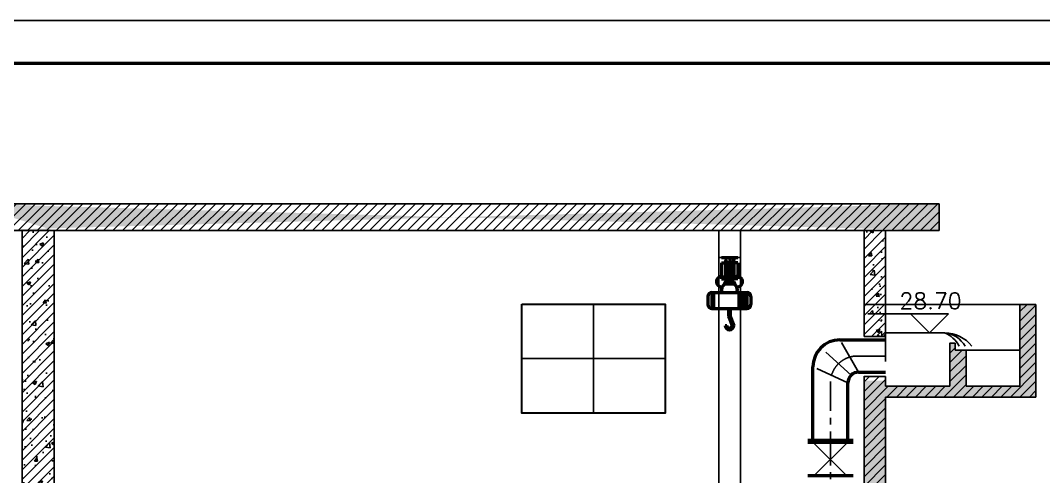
# Model space of a CAD drawing. Header units: millimetres. Extents: x 738100 to 1284508, y 138373 to 260796.
# Drawn here: x 983817 to 1002856, y 215552 to 224042 of the extents above; entities that cross this region are included whole.
import ezdxf

# ---------------------------------------------------------------- set-up
doc = ezdxf.new("R2010")
doc.units = ezdxf.units.MM
doc.linetypes.add('CENTER', pattern=[50.8, 31.75, -6.35, 6.35, -6.35])
for name, color, linetype in [('5', 7, 'Continuous'), ('TK', 7, 'Continuous'), ('图框', 7, 'Continuous'), ('填充', 7, 'Continuous'), ('墙体', 7, 'Continuous'), ('标注', 7, 'Continuous'), ('水面', 7, 'Continuous'), ('轴线', 6, 'CENTER')]:
    doc.layers.add(name, color=color, linetype=linetype)
doc.layers.add('管线', color=3, linetype='Continuous', lineweight=50)
doc.layers.add('设备', color=6, linetype='Continuous', lineweight=50)
doc.styles.get("Standard").update_dxf_attribs({"font": 'txt', "bigfont": 'gbcbig.shx'})
pattern_1 = [(50, (944813.14, 244100.3), (717.26, -62.752), [75, -825]), (355, (944813.1, 244100.3), (-138.751, 752.192), [60, -660]), (100.4514, (944872.9, 244095.05), (578.5094, 689.4395), [63.74, -701.142]), (46.1842, (944813.1, 244300.3), (1067.241, -165.519), [112.5, -1237.5]), (96.6356, (944902.1, 244286.5), (934.663, 974.118), [95.61, -1051.713]), (351.1842, (944813.1, 244300.3), (934.662, 974.119), [90, -990]), (21, (944913.14, 244250.3), (596.907, -402.619), [75, -825]), (326, (944913.1, 244250.3), (243.315, 725.15), [60, -660]), (71.4514, (944962.9, 244216.7), (840.2226, 322.5305), [63.74, -701.142]), (37.5, (944813.14, 244100.28), (12.1599, 332.8939), [0, -652, 0, -670, 0, -662.5]), (7.5, (944813.14, 244100.28), (263.0695, 394.4117), [0, -382, 0, -637, 0, -252.5]), (327.5, (944590.14, 244100.28), (533.8224, -22.5549), [0, -250, 0, -780, 0, -1035]), (317.5, (944490.14, 244100.3), (583.1862, 100.105), [0, -325, 0, -518, 0, -735])]
pattern_2 = [(45, (944813.14, 248877.04), (-88.38835, 88.38835), [])]
pattern_3 = [(50, (944813.14, 248877.04), (717.26, -62.752), [75, -825]), (355, (944813.1, 248877.04), (-138.751, 752.192), [60, -660]), (100.4514, (944872.9, 248871.8), (578.5094, 689.4395), [63.74, -701.142]), (46.1842, (944813.1, 249077), (1067.241, -165.519), [112.5, -1237.5]), (96.6356, (944902.1, 249063.2), (934.663, 974.118), [95.61, -1051.713]), (351.1842, (944813.1, 249077), (934.662, 974.119), [90, -990]), (21, (944913.14, 249027.04), (596.907, -402.619), [75, -825]), (326, (944913.1, 249027.04), (243.315, 725.15), [60, -660]), (71.4514, (944962.9, 248993.5), (840.2226, 322.5305), [63.74, -701.142]), (37.5, (944813.14, 248877.04), (12.1599, 332.8939), [0, -652, 0, -670, 0, -662.5]), (7.5, (944813.14, 248877.04), (263.0695, 394.4117), [0, -382, 0, -637, 0, -252.5]), (327.5, (944590.14, 248877.04), (533.8224, -22.5549), [0, -250, 0, -780, 0, -1035]), (317.5, (944490.14, 248877.04), (583.1862, 100.105), [0, -325, 0, -518, 0, -735])]

msp = doc.modelspace()

# ---------------------------------------------------------------- hatches: boundary and pattern name
at = {"ltscale": 20}
h = msp.add_hatch(dxfattribs=at)
h.set_pattern_fill('AR-CONC', color=256, scale=100, style=0)
h.set_pattern_definition(pattern_3)
h.paths.add_polyline_path([(982845.187, 220629.339), (982845.187, 220129.339), (983845.187, 220129.339), (1000915.187, 220129.339), (1000915.187, 220629.339)], flags=17)
h.paths.add_polyline_path([(1000915.187, 220129.339), (1000915.187, 220629.339)], flags=0)
edge = h.paths.add_edge_path(flags=17)
edge.add_line((982845.187, 220129.339), (982845.187, 220629.339))
edge.add_line((1000915.187, 220129.339), (999915.187, 220129.339))
edge.add_line((999515.187, 220129.339), (984445.187, 220129.339))
edge.add_line((982845.187, 220629.339), (1000915.187, 220629.339))
h = msp.add_hatch(dxfattribs=at)
h.set_pattern_fill('AR-CONC', color=256, scale=100, style=0)
h.set_pattern_definition(pattern_3)
h.paths.add_polyline_path([(983845.187, 214140.998), (984445.187, 214140.998), (984445.187, 220129.339), (983845.187, 220129.339)])
h.paths.add_polyline_path([(983624.059, 214587.824), (984614.059, 214587.824), (984614.059, 214137.824), (983624.059, 214137.824)], flags=9)
h = msp.add_hatch(dxfattribs=at)
h.set_pattern_fill('AR-CONC', color=256, scale=100, style=0)
h.set_pattern_definition(pattern_3)
h.paths.add_polyline_path([(999915.187, 220129.339), (999515.187, 220129.339), (999515.187, 218755.502), (999915.187, 218755.626)])
h = msp.add_hatch(dxfattribs=at)
h.set_pattern_fill('ANSI31', color=256, scale=1000, style=0)
h.set_pattern_definition(pattern_2)
h.paths.add_polyline_path([(999915.187, 217031.778), (1002715.187, 217031.778), (1002715.187, 218756.492), (1002415.187, 218756.399), (1002415.187, 217231.778), (1001415.187, 217231.778), (1001415.187, 217902.22), (1001213.015, 217902.22), (1001213.015, 218036.407), (1001115.187, 218036.407), (1001115.187, 217231.778), (999915.187, 217231.778), (999915.187, 217415.502), (999515.187, 217415.502), (999515.187, 213188.074), (999915.187, 213188.074)])
h = msp.add_hatch(dxfattribs=at)
h.set_pattern_fill('AR-CONC', color=256, scale=100, style=0)
h.set_pattern_definition(pattern_3)
h.paths.add_polyline_path([(999515.187, 218155.502), (999915.187, 218155.502), (999915.187, 218755.626), (999515.187, 218755.502)])
at = {"layer": '填充', "ltscale": 20}
h = msp.add_hatch(dxfattribs=at)
h.set_pattern_fill('ANSI31', color=256, scale=1000, style=0)
h.set_pattern_definition(pattern_2)
h.paths.add_polyline_path([(983845.187, 220129.339), (1000915.187, 220129.339), (1000915.187, 220629.339), (982845.187, 220629.339), (982845.187, 220129.339)])
h = msp.add_hatch(dxfattribs=at)
h.set_pattern_fill('ANSI31', color=256, scale=1000, style=0)
h.set_pattern_definition(pattern_2)
h.paths.add_polyline_path([(999515.187, 218755.502), (999915.187, 218755.626), (999915.187, 220129.339), (999515.187, 220129.339)])
h = msp.add_hatch(dxfattribs=at)
h.set_pattern_fill('AR-CONC', color=256, scale=100, style=0)
h.set_pattern_definition(pattern_1)
h.paths.add_polyline_path([(999915.187, 217031.778), (1002715.187, 217031.778), (1002715.187, 218756.492), (1002415.187, 218756.399), (1002415.187, 217231.778), (1001415.187, 217231.778), (1001415.187, 217902.22), (1001213.015, 217902.22), (1001213.015, 218036.407), (1001115.187, 218036.407), (1001115.187, 217231.778), (999915.187, 217231.778), (999915.187, 217335.502), (999515.187, 217335.502), (999515.187, 212488.074), (999515.187, 206885.502), (994362.334, 206885.502), (993612.659, 208045.502), (993204.529, 208045.502), (993203.642, 207985.502), (993012.055, 207985.502), (993012.055, 208045.502), (989086.173, 208045.502), (988963.511, 208148.65), (985964.5, 208145.503), (985964.5, 208085.502), (985775.187, 208085.502), (985775.187, 208145.502), (984445.187, 208145.502), (984445.187, 209122.114), (983845.187, 209122.114), (983845.187, 207345.502), (993516.915, 207345.502), (994315.577, 206319.812), (999915.187, 206319.812)])
h = msp.add_hatch(dxfattribs=at)
h.set_pattern_fill('AR-CONC', color=256, scale=100, style=0)
h.set_pattern_definition(pattern_1)
h.paths.add_polyline_path([(999515.187, 218155.502), (999915.187, 218155.502), (999915.187, 218755.626), (999515.187, 218755.502)])
h = msp.add_hatch(dxfattribs=at)
h.set_pattern_fill('ANSI31', color=256, scale=1000, style=0)
h.set_pattern_definition(pattern_2)
h.paths.add_polyline_path([(999915.187, 218755.626), (999515.187, 218755.502), (999515.187, 218155.502), (999915.187, 218155.502)])
at = {"layer": '轴线', "linetype": 'ByBlock', "ltscale": 10}
h = msp.add_hatch(dxfattribs=at)
h.set_pattern_fill('ANSI31', color=0, scale=40)
h.paths.add_polyline_path([(984445.187, 220129.339), (983845.187, 220129.339), (983845.187, 213788.258), (984445.187, 213788.258)])

# ---------------------------------------------------------------- linework, layer by layer
at = {"ltscale": 20}
for p, q in [((982845.187, 220629.339), (1000915.187, 220629.339)), ((1000915.187, 220629.339), (982845.187, 220629.339)), ((1000915.187, 220629.339), (1000915.187, 220129.339)), ((1000915.187, 220129.339), (1000915.187, 220629.339)), ((983845.187, 220129.339), (982845.187, 220129.339)), ((983845.187, 213788.258), (983845.187, 220129.339)), ((983845.187, 220129.339), (1000915.187, 220129.339)), ((999515.187, 220129.339), (984445.187, 220129.339)), ((984445.187, 220129.339), (984445.187, 213788.258)), ((999515.187, 218755.502), (999515.187, 220129.339)), ((999915.187, 220129.339), (999915.187, 218755.626)), ((1000915.187, 220129.339), (999915.187, 220129.339)), ((994479.2, 218763.267), (994479.2, 216730.727)), ((999915.187, 218755.626), (999515.187, 218755.502)), ((999515.187, 218155.502), (999915.187, 218155.502)), ((995813.862, 217746.997), (993144.538, 217746.997)), ((999515.187, 212488.074), (999515.187, 217422.954)), ((999515.187, 217415.502), (999915.187, 217415.502))]:
    msp.add_line(p, q, dxfattribs=at)
at = {"lineweight": 30, "ltscale": 20}
msp.add_lwpolyline([(993144.538, 218763.267), (995813.862, 218763.267), (995813.862, 216730.727), (993144.538, 216730.727)], close=True, dxfattribs=at)
at = {"layer": '5', "ltscale": 20}
for p, q in [((996815.183, 213792.375), (996815.183, 220129.339)), ((997215.183, 213792.375), (997215.183, 220129.339))]:
    msp.add_line(p, q, dxfattribs=at)
at = {"layer": 'TK', "color": 7}
msp.add_lwpolyline([(974253.86, 176521.792), (974253.86, 224041.792), (1041533.86, 224041.792), (1041533.86, 176521.792)], close=True, dxfattribs=at)
at = {"layer": '图框', "lineweight": 50}
msp.add_lwpolyline([(976253.86, 177321.792), (1040733.86, 177321.792), (1040733.86, 223241.792), (976253.86, 223241.792)], close=True, dxfattribs=at)
at = {"layer": '墙体', "ltscale": 20}
for p, q in [((996815.183, 219630.082), (997215.183, 219630.082)), ((999515.187, 218155.502), (999515.187, 218758.044)), ((999515.187, 218755.502), (1002715.187, 218756.492)), ((999915.187, 218155.502), (999915.187, 218755.502)), ((1002415.187, 217231.778), (1002415.187, 218759.641)), ((999916.168, 218228.535), (1001015.187, 218228.535)), ((1001115.187, 217231.778), (1001115.187, 218036.407)), ((1001115.187, 218036.407), (1001213.015, 218036.407)), ((1001213.015, 218036.407), (1001213.015, 217902.22)), ((1001213.015, 217902.22), (1001418.029, 217902.22)), ((1001415.187, 217231.778), (1001415.187, 217901.705)), ((1001416.666, 217902.429), (1002408.008, 217902.429)), ((999915.187, 217414.614), (999915.187, 217231.662)), ((999915.187, 217231.778), (1001115.187, 217231.778)), ((1001415.187, 217231.778), (1002415.187, 217231.778)), ((999915.187, 217031.778), (999915.187, 206319.812)), ((999915.187, 217031.778), (1002715.187, 217031.778)), ((999190.187, 215569.111), (998565.187, 216193.111)), ((998590.187, 215569.111), (999215.187, 216193.111))]:
    msp.add_line(p, q, dxfattribs=at)
at = {"layer": '墙体', "ltscale": 15}
msp.add_line((1002715.187, 217031.778), (1002715.187, 218756.492), dxfattribs=at)
at = {"layer": '墙体', "ltscale": 20}
for centre, radius, start, end in [((1000964.179, 217735.881), 495.287, 29.3356799, 84.0888495), ((1000996.817, 217547.598), 681.184, 39.2442964, 88.4546843), ((1000798.729, 217727.599), 545.702, 27.3768068, 66.6305401)]:
    msp.add_arc(centre, radius, start, end, dxfattribs=at)
at = {"layer": '标注', "ltscale": 20}
for p, q in [((1001084.594, 218582.323), (999584.594, 218582.323)), ((1000731.041, 218228.769), (1000377.487, 218582.323)), ((1000377.487, 218582.323), (1001084.594, 218582.323)), ((1000731.041, 218228.769), (1001084.594, 218582.323))]:
    msp.add_line(p, q, dxfattribs=at)
at = {"layer": '水面', "ltscale": 20}
msp.add_line((1000069.598, 217231.778), (1000732.911, 217231.778), dxfattribs=at)
at = {"layer": '管线', "ltscale": 20}
for p, q in [((999065.187, 218095.502), (999915.187, 218095.502)), ((998565.187, 216234.839), (998565.187, 217595.502)), ((999415.187, 217495.502), (999915.187, 217495.502)), ((999215.187, 216228.111), (999215.187, 217295.502)), ((998470.187, 216228.111), (999310.187, 216228.111)), ((998470.187, 216193.111), (999310.187, 216193.111)), ((998470.187, 216193.111), (999310.187, 216193.111)), ((998470.187, 215569.111), (999310.187, 215569.111)), ((998470.187, 215569.111), (999310.187, 215569.111))]:
    msp.add_line(p, q, dxfattribs=at)
for centre, radius in [((999065.187, 217595.502), 500), ((999415.187, 217295.502), 200)]:
    msp.add_arc(centre, radius, 90, 180, dxfattribs=at)
at = {"layer": '设备', "ltscale": 20}
msp.add_line((996865.183, 219630.082), (997165.183, 219630.082), dxfattribs=at)
at = {"layer": '设备'}
for p, q in [((996865.183, 219530.082), (996940.183, 219530.082)), ((996865.183, 219530.082), (996865.183, 219230.082)), ((996940.183, 219530.082), (996940.183, 219230.082)), ((996965.183, 219530.082), (996965.183, 219230.082)), ((997015.183, 219630.082), (997015.183, 219130.082)), ((997065.183, 219530.082), (997065.183, 219230.082)), ((997165.183, 219530.082), (997090.183, 219530.082)), ((997090.183, 219530.082), (997090.183, 219230.082)), ((997165.183, 219530.082), (997165.183, 219230.082)), ((996865.183, 219230.082), (996940.183, 219230.082)), ((997165.183, 219230.082), (997090.183, 219230.082)), ((996685.892, 218978.783), (996685.892, 218678.783)), ((996685.892, 218978.783), (997335.892, 218978.783)), ((996710.892, 218978.783), (996710.892, 218678.783)), ((997115.183, 219130.082), (996915.183, 219130.082)), ((997185.892, 218978.783), (997185.892, 218678.783)), ((997335.892, 218978.783), (997335.892, 218678.783)), ((996610.892, 218903.783), (996610.892, 218753.783)), ((997185.892, 218928.783), (997335.892, 218928.783)), ((997185.892, 218878.783), (997335.892, 218878.783)), ((997185.892, 218828.783), (997335.892, 218828.783)), ((997185.892, 218778.783), (997335.892, 218778.783)), ((997410.892, 218903.783), (997410.892, 218753.783)), ((996685.892, 218678.783), (997335.892, 218678.783)), ((996995.892, 218678.783), (996995.892, 218535.292)), ((997010.892, 218678.783), (997010.892, 218535.292)), ((997025.892, 218678.783), (997025.892, 218535.292)), ((997185.892, 218728.783), (997335.892, 218728.783)), ((996995.892, 218537.103), (997060.218, 218364.122)), ((997010.892, 218535.292), (997074.733, 218364.122)), ((997025.892, 218535.292), (997089.733, 218364.122)), ((996929.733, 218364.122), (996959.733, 218364.122))]:
    msp.add_line(p, q, dxfattribs=at)
for centre, radius, start, end in [((996990.834, 219636.658), 75.936, 215.8508423, 228.1624478), ((996898.792, 219528.136), 66.42, 1.6787133, 51.4513891), ((997131.575, 219528.136), 66.42, 128.5486109, 178.3212867), ((997039.532, 219636.658), 75.936, 311.8375522, 324.1491577), ((996864.083, 219178.309), 95.839, 350.7730899, 277.0187332), ((997010.892, 219025.73), 146.809, 341.3501171, 198.6498829), ((996990.834, 219123.507), 75.936, 131.8375522, 175.0323454), ((996898.792, 219232.028), 66.42, 308.5486109, 358.3212867), ((997157.701, 219178.309), 95.839, 262.9812668, 189.2269101), ((997131.575, 219232.028), 66.42, 181.6787133, 231.4513891), ((997039.532, 219123.507), 75.936, 4.9676546, 48.1624478), ((996685.892, 218903.783), 75, 90, 180), ((997335.892, 218903.783), 75, 0, 90), ((996685.892, 218753.783), 75, 180, 270), ((997335.892, 218753.783), 75, 270, 0), ((997009.733, 218364.122), 80, 180, 0), ((997009.733, 218364.122), 65, 180, 0), ((997009.733, 218364.122), 50, 180, 0)]:
    msp.add_arc(centre, radius, start, end, dxfattribs=at)
at = {"layer": '轴线', "ltscale": 20}
for p, q in [((999915.187, 218295.502), (999915.187, 217695.502)), ((999915.187, 217795.502), (999390.187, 217795.502))]:
    msp.add_line(p, q, dxfattribs=at)
at = {"layer": '轴线', "lineweight": -3, "ltscale": 20}
for p, q in [((999415.187, 217495.502), (999065.187, 218095.502)), ((999273.765, 217436.923), (998711.633, 217949.055)), ((999215.187, 217295.502), (998565.187, 217595.502))]:
    msp.add_line(p, q, dxfattribs=at)
at = {"layer": '轴线', "color": 6, "ltscale": 20}
msp.add_line((998890.187, 207629.983), (998890.187, 217295.502), dxfattribs=at)
at = {"layer": '轴线', "ltscale": 20}
msp.add_arc((999390.187, 217295.502), 500, 90, 180, dxfattribs=at)

# ---------------------------------------------------------------- texts
at = {"layer": '轴线', "color": 0, "linetype": 'ByBlock', "ltscale": 10, "insert": (1000174.509, 218970.747), "char_height": 300, "attachment_point": 1}
msp.add_mtext_dynamic_manual_height_columns('28.70', width=722.56807, gutter_width=12.5, heights=[0], dxfattribs=at)

doc.saveas('drawing.dxf')
